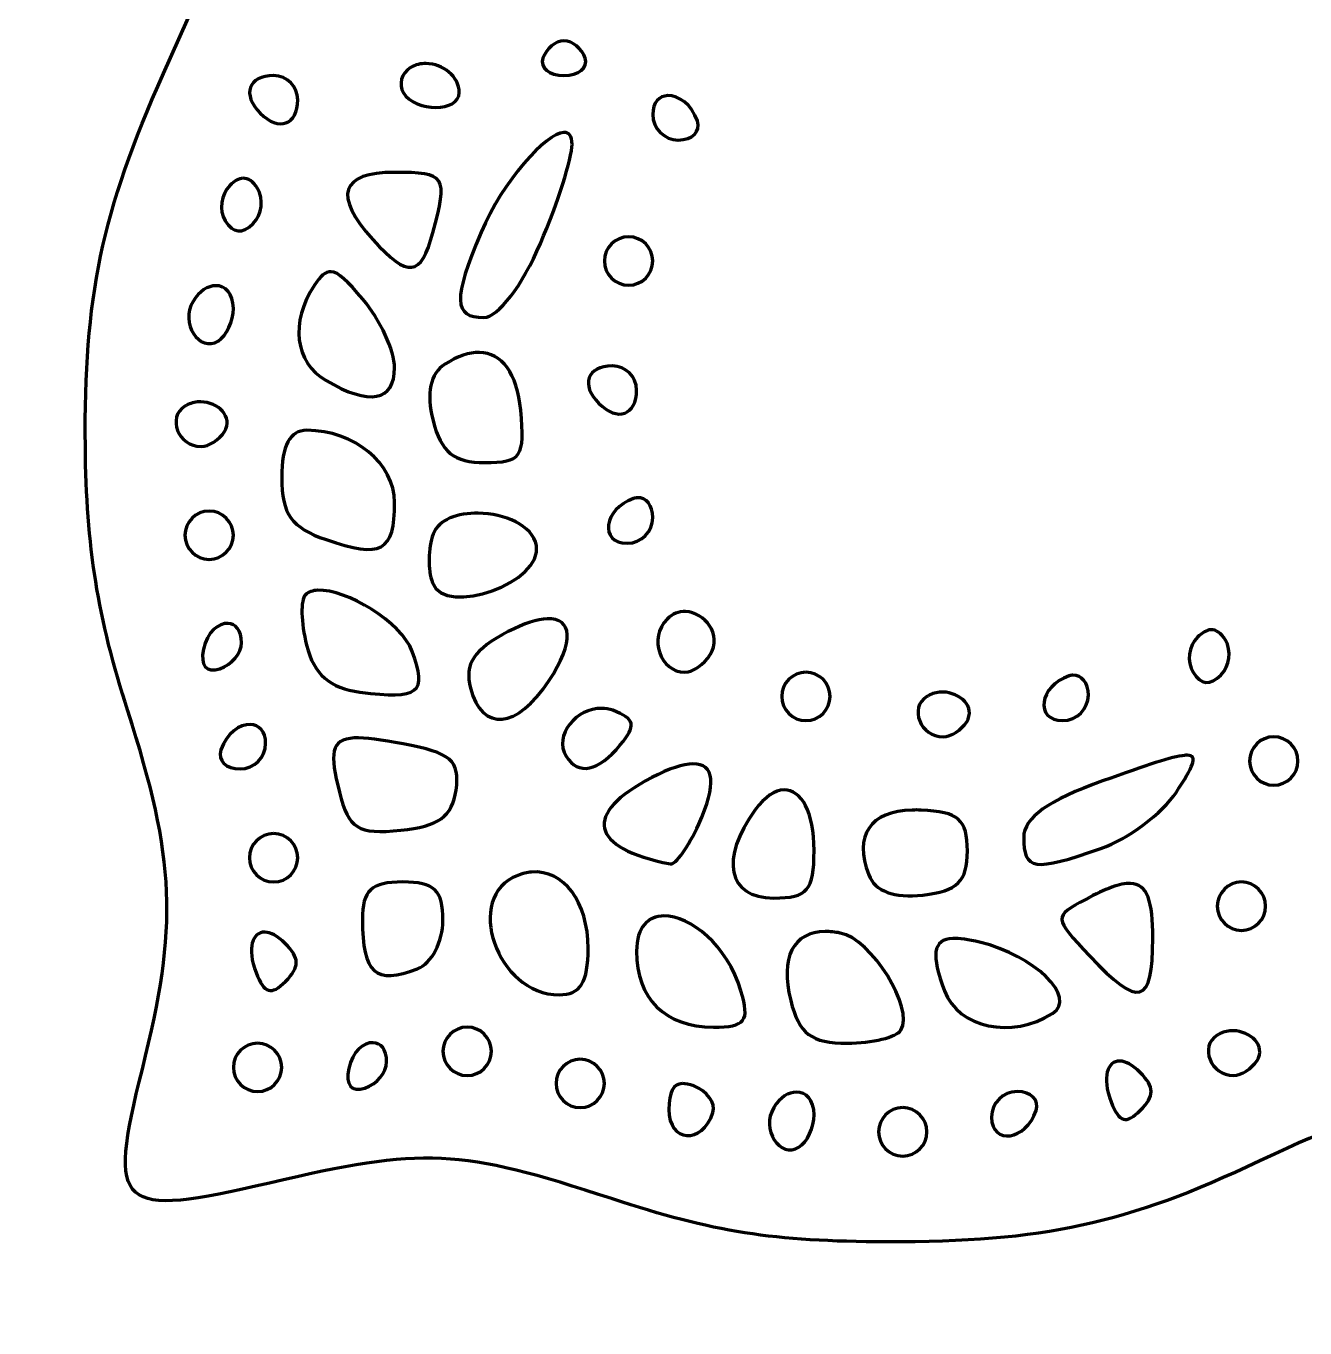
# Model space of a CAD drawing. Header units: centimetres. Extents: x -25.2 to 25.1, y -12.7 to 12.5.
# Drawn here: x 0.41 to 6.79, y -12.68 to -6.19 of the extents above; entities that cross this region are included whole.
import ezdxf

# ---------------------------------------------------------------- set-up
doc = ezdxf.new("R2010")
doc.units = ezdxf.units.CM
doc.header["$MEASUREMENT"] = 0
doc.layers.add('Layer 1', color=7, linetype='Continuous')

msp = doc.modelspace()

# ---------------------------------------------------------------- linework, layer by layer
at = {"layer": 'Layer 1', "color": 72, "lineweight": 90}
for points, knots in [([(15.97372, 12.15449), (15.01323, 12.15637), (13.79512, 11.83764), (13.165, 11.42027), (13.165, 11.42027), (13.165, 11.42027), (12.79541, 11.17553), (12.79541, 11.17553), (12.79541, 11.17553), (12.79541, 11.17553), (12.5548, 11.3781), (12.5548, 11.3781), (12.5548, 11.3781), (12.0029, 11.8425), (10.53138, 12.19604), (9.44182, 12.12637), (9.44182, 12.12637), (8.75205, 12.08227), (7.72787, 11.78745), (7.25901, 11.49798), (7.25901, 11.49798), (7.25901, 11.49798), (6.99525, 11.3351), (6.99525, 11.3351), (6.99525, 11.3351), (6.99525, 11.3351), (6.53471, 11.55256), (6.53471, 11.55256), (6.53471, 11.55256), (5.49151, 12.04654), (4.5113, 12.09186), (3.27785, 11.70221), (3.27785, 11.70221), (2.58334, 11.48282), (2.32917, 11.48005), (1.4299, 11.68237), (1.4299, 11.68237), (1.17685, 11.7393), (0.94386, 11.76022), (0.91231, 11.72867), (0.91231, 11.72867), (0.88077, 11.69713), (0.91677, 11.40903), (0.99169, 11.08871), (0.99169, 11.08871), (1.16692, 10.33949), (1.16186, 10.03309), (0.96606, 9.464), (0.96606, 9.464), (0.54953, 8.25332), (0.63291, 6.8823), (1.18021, 5.95579), (1.18021, 5.95579), (1.31665, 5.72481), (1.31479, 5.70869), (1.10414, 5.29268), (1.10414, 5.29268), (0.59396, 4.28511), (0.44234, 3.45432), (0.56009, 2.31942), (0.56009, 2.31942), (0.64808, 1.47137), (0.86025, 0.7816), (1.20501, 0.22425), (1.20501, 0.22425), (1.20501, 0.22425), (1.44231, -0.1594), (1.44231, -0.1594), (1.44231, -0.1594), (1.44231, -0.1594), (1.20584, -0.53147), (1.20584, -0.53147), (1.20584, -0.53147), (0.68324, -1.35552), (0.41308, -2.73081), (0.55844, -3.82305), (0.55844, -3.82305), (0.65767, -4.56877), (0.7609, -4.90956), (1.08265, -5.5445), (1.08265, -5.5445), (1.08265, -5.5445), (1.29928, -5.97114), (1.29928, -5.97114), (1.29928, -5.97114), (1.29928, -5.97114), (1.09836, -6.42424), (1.09836, -6.42424), (1.09836, -6.42424), (0.78966, -7.11935), (0.70163, -7.54019), (0.70893, -8.28542), (0.70893, -8.28542), (0.71381, -8.78426), (0.77115, -9.14122), (0.9206, -9.6042), (0.9206, -9.6042), (1.16006, -10.34605), (1.17318, -10.67596), (0.99336, -11.39179), (0.99336, -11.39179), (0.81706, -12.09368), (0.86728, -12.13846), (1.62753, -11.96064), (1.62753, -11.96064), (2.39756, -11.78054), (2.57565, -11.78852), (3.33823, -12.04002), (3.33823, -12.04002), (3.83925, -12.20525), (4.14299, -12.25307), (4.70662, -12.25417), (4.70662, -12.25417), (5.49235, -12.2557), (5.89935, -12.16717), (6.5678, -11.85068), (6.5678, -11.85068), (6.98206, -11.65453), (7.00885, -11.65172), (7.20776, -11.78205), (7.20776, -11.78205), (7.51543, -11.98364), (8.40173, -12.30212), (8.87712, -12.3815), (8.87712, -12.3815), (9.4754, -12.48139), (9.88142, -12.48129), (10.59608, -12.38233), (10.59608, -12.38233), (11.30936, -12.28356), (12.32215, -11.91974), (12.59368, -11.66465), (12.59368, -11.66465), (12.59368, -11.66465), (12.77558, -11.4935), (12.77558, -11.4935), (12.77558, -11.4935), (12.77558, -11.4935), (13.17824, -11.74155), (13.17824, -11.74155), (13.17824, -11.74155), (14.60991, -12.62246), (16.64542, -12.68387), (18.21111, -11.89369), (18.21111, -11.89369), (18.21111, -11.89369), (18.67909, -11.65805), (18.67909, -11.65805), (18.67909, -11.65805), (18.67909, -11.65805), (19.09829, -11.8631), (19.09829, -11.8631), (19.09829, -11.8631), (20.09898, -12.35269), (21.21311, -12.4052), (22.3692, -12.01689), (22.3692, -12.01689), (23.01494, -11.79999), (23.30757, -11.79522), (24.16589, -11.98712), (24.16589, -11.98712), (24.44205, -12.04887), (24.6622, -12.06214), (24.70498, -12.01937), (24.70498, -12.01937), (24.74777, -11.97659), (24.7123, -11.64672), (24.61816, -11.21239), (24.61816, -11.21239), (24.61816, -11.21239), (24.45941, -10.47817), (24.45941, -10.47817), (24.45941, -10.47817), (24.45941, -10.47817), (24.6686, -9.844), (24.6686, -9.844), (24.6686, -9.844), (25.07204, -8.6224), (25.02344, -7.43118), (24.52721, -6.37548), (24.52721, -6.37548), (24.52721, -6.37548), (24.36267, -6.02491), (24.36267, -6.02491), (24.36267, -6.02491), (24.36267, -6.02491), (24.61072, -5.48499), (24.61072, -5.48499), (24.61072, -5.48499), (25.02972, -4.57489), (25.13069, -4.0335), (25.08614, -2.93589), (25.08614, -2.93589), (25.0423, -1.85596), (24.86681, -1.19749), (24.44701, -0.53728), (24.44701, -0.53728), (24.44701, -0.53728), (24.2031, -0.15363), (24.2031, -0.15363), (24.2031, -0.15363), (24.2031, -0.15363), (24.40898, 0.15808), (24.40898, 0.15808), (24.40898, 0.15808), (24.87416, 0.86101), (25.10765, 1.78627), (25.10765, 2.92959), (25.10765, 2.92959), (25.10765, 3.7713), (24.971, 4.38807), (24.6099, 5.17359), (24.6099, 5.17359), (24.6099, 5.17359), (24.3602, 5.71599), (24.3602, 5.71599), (24.3602, 5.71599), (24.3602, 5.71599), (24.57021, 6.18397), (24.57021, 6.18397), (24.57021, 6.18397), (24.68578, 6.4415), (24.82239, 6.84785), (24.87365, 7.08686), (24.87365, 7.08686), (24.99887, 7.67074), (24.92401, 8.78798), (24.72234, 9.33913), (24.72234, 9.33913), (24.46235, 10.04965), (24.45378, 10.18103), (24.61981, 10.9258), (24.61981, 10.9258), (24.71278, 11.34282), (24.74753, 11.66285), (24.70497, 11.70549), (24.70497, 11.70549), (24.66232, 11.74823), (24.4419, 11.73545), (24.16588, 11.67407), (24.16588, 11.67407), (23.31295, 11.4844), (23.0717, 11.48732), (22.40309, 11.69805), (22.40309, 11.69805), (21.1744, 12.08529), (20.09649, 12.03725), (19.10407, 11.5517), (19.10407, 11.5517), (19.10407, 11.5517), (18.68984, 11.34916), (18.68984, 11.34916), (18.68984, 11.34916), (18.68984, 11.34916), (18.0937, 11.63276), (18.0937, 11.63276), (18.0937, 11.63276), (17.43541, 11.94538), (16.59145, 12.15327), (15.97373, 12.15449), (15.97373, 12.15449), (15.97373, 12.15449), (15.97372, 12.15449), (15.97372, 12.15449)], [0, 0, 0, 0, 0.0149254, 0.0149254, 0.0149254, 0.0149254, 0.0298507, 0.0298507, 0.0298507, 0.0298507, 0.0447761, 0.0447761, 0.0447761, 0.0447761, 0.0597015, 0.0597015, 0.0597015, 0.0597015, 0.0746269, 0.0746269, 0.0746269, 0.0746269, 0.0895522, 0.0895522, 0.0895522, 0.0895522, 0.1044776, 0.1044776, 0.1044776, 0.1044776, 0.119403, 0.119403, 0.119403, 0.119403, 0.1343284, 0.1343284, 0.1343284, 0.1343284, 0.1492537, 0.1492537, 0.1492537, 0.1492537, 0.1641791, 0.1641791, 0.1641791, 0.1641791, 0.1791045, 0.1791045, 0.1791045, 0.1791045, 0.1940299, 0.1940299, 0.1940299, 0.1940299, 0.2089552, 0.2089552, 0.2089552, 0.2089552, 0.2238806, 0.2238806, 0.2238806, 0.2238806, 0.238806, 0.238806, 0.238806, 0.238806, 0.2537313, 0.2537313, 0.2537313, 0.2537313, 0.2686567, 0.2686567, 0.2686567, 0.2686567, 0.2835821, 0.2835821, 0.2835821, 0.2835821, 0.2985075, 0.2985075, 0.2985075, 0.2985075, 0.3134328, 0.3134328, 0.3134328, 0.3134328, 0.3283582, 0.3283582, 0.3283582, 0.3283582, 0.3432836, 0.3432836, 0.3432836, 0.3432836, 0.358209, 0.358209, 0.358209, 0.358209, 0.3731343, 0.3731343, 0.3731343, 0.3731343, 0.3880597, 0.3880597, 0.3880597, 0.3880597, 0.4029851, 0.4029851, 0.4029851, 0.4029851, 0.4179104, 0.4179104, 0.4179104, 0.4179104, 0.4328358, 0.4328358, 0.4328358, 0.4328358, 0.4477612, 0.4477612, 0.4477612, 0.4477612, 0.4626866, 0.4626866, 0.4626866, 0.4626866, 0.4776119, 0.4776119, 0.4776119, 0.4776119, 0.4925373, 0.4925373, 0.4925373, 0.4925373, 0.5074627, 0.5074627, 0.5074627, 0.5074627, 0.5223881, 0.5223881, 0.5223881, 0.5223881, 0.5373134, 0.5373134, 0.5373134, 0.5373134, 0.5522388, 0.5522388, 0.5522388, 0.5522388, 0.5671642, 0.5671642, 0.5671642, 0.5671642, 0.5820896, 0.5820896, 0.5820896, 0.5820896, 0.5970149, 0.5970149, 0.5970149, 0.5970149, 0.6119403, 0.6119403, 0.6119403, 0.6119403, 0.6268657, 0.6268657, 0.6268657, 0.6268657, 0.641791, 0.641791, 0.641791, 0.641791, 0.6567164, 0.6567164, 0.6567164, 0.6567164, 0.6716418, 0.6716418, 0.6716418, 0.6716418, 0.6865672, 0.6865672, 0.6865672, 0.6865672, 0.7014925, 0.7014925, 0.7014925, 0.7014925, 0.7164179, 0.7164179, 0.7164179, 0.7164179, 0.7313433, 0.7313433, 0.7313433, 0.7313433, 0.7462687, 0.7462687, 0.7462687, 0.7462687, 0.761194, 0.761194, 0.761194, 0.761194, 0.7761194, 0.7761194, 0.7761194, 0.7761194, 0.7910448, 0.7910448, 0.7910448, 0.7910448, 0.8059701, 0.8059701, 0.8059701, 0.8059701, 0.8208955, 0.8208955, 0.8208955, 0.8208955, 0.8358209, 0.8358209, 0.8358209, 0.8358209, 0.8507463, 0.8507463, 0.8507463, 0.8507463, 0.8656716, 0.8656716, 0.8656716, 0.8656716, 0.880597, 0.880597, 0.880597, 0.880597, 0.8955224, 0.8955224, 0.8955224, 0.8955224, 0.9104478, 0.9104478, 0.9104478, 0.9104478, 0.9253731, 0.9253731, 0.9253731, 0.9253731, 0.9402985, 0.9402985, 0.9402985, 0.9402985, 0.9552239, 0.9552239, 0.9552239, 0.9552239, 0.9701493, 0.9701493, 0.9701493, 0.9701493, 1, 1, 1, 1]), ([(3.09678, -6.26134), (3.13884, -6.26134), (3.18675, -6.29975), (3.20261, -6.34733), (3.20261, -6.34733), (3.21847, -6.39491), (3.17055, -6.43415), (3.09678, -6.43415), (3.09678, -6.43415), (3.02301, -6.43415), (2.97591, -6.39492), (2.99177, -6.34733), (2.99177, -6.34733), (3.00763, -6.29975), (3.05473, -6.26134), (3.09678, -6.26134)], [0, 0, 0, 0, 0.2, 0.2, 0.2, 0.2, 0.4, 0.4, 0.4, 0.4, 0.6, 0.6, 0.6, 0.6, 1, 1, 1, 1]), ([(2.40969, -6.37379), (2.49147, -6.37503), (2.57423, -6.43781), (2.57423, -6.51931), (2.57423, -6.51931), (2.57423, -6.6172), (2.35601, -6.61789), (2.29559, -6.52014), (2.29559, -6.52014), (2.27013, -6.47894), (2.28616, -6.42227), (2.33114, -6.39446), (2.33114, -6.39446), (2.35515, -6.37962), (2.38243, -6.37338), (2.40969, -6.37379)], [0, 0, 0, 0, 0.2, 0.2, 0.2, 0.2, 0.4, 0.4, 0.4, 0.4, 0.6, 0.6, 0.6, 0.6, 1, 1, 1, 1]), ([(1.64819, -6.43415), (1.71459, -6.43415), (1.76891, -6.48847), (1.76891, -6.55487), (1.76891, -6.55487), (1.76891, -6.68054), (1.67382, -6.71444), (1.58122, -6.62184), (1.58122, -6.62184), (1.48862, -6.52924), (1.52253, -6.43415), (1.64819, -6.43415)], [0, 0, 0, 0, 0.25, 0.25, 0.25, 0.25, 0.5, 0.5, 0.5, 0.5, 1, 1, 1, 1]), ([(3.61438, -6.53419), (3.6677, -6.53181), (3.7344, -6.57676), (3.76238, -6.66069), (3.76238, -6.66069), (3.7799, -6.71325), (3.73738, -6.75577), (3.6673, -6.75577), (3.6673, -6.75577), (3.59722, -6.75577), (3.53997, -6.69852), (3.53997, -6.62844), (3.53997, -6.62844), (3.53997, -6.56626), (3.57291, -6.53603), (3.61438, -6.53418), (3.61438, -6.53418), (3.61438, -6.53418), (3.61438, -6.53419), (3.61438, -6.53419)], [0, 0, 0, 0, 0.1666667, 0.1666667, 0.1666667, 0.1666667, 0.3333333, 0.3333333, 0.3333333, 0.3333333, 0.5, 0.5, 0.5, 0.5, 0.6666667, 0.6666667, 0.6666667, 0.6666667, 1, 1, 1, 1]), ([(3.09678, -6.71775), (3.12186, -6.7171), (3.13729, -6.7353), (3.13729, -6.77728), (3.13729, -6.77728), (3.13729, -6.84686), (3.06631, -7.0697), (2.97937, -7.27255), (2.97937, -7.27255), (2.88963, -7.48189), (2.76757, -7.64131), (2.69742, -7.64131), (2.69742, -7.64131), (2.54524, -7.64131), (2.54215, -7.54997), (2.68336, -7.21632), (2.68336, -7.21632), (2.79084, -6.96238), (3.00721, -6.72008), (3.09677, -6.71775), (3.09677, -6.71775), (3.09677, -6.71775), (3.09678, -6.71775), (3.09678, -6.71775)], [0, 0, 0, 0, 0.1428571, 0.1428571, 0.1428571, 0.1428571, 0.2857143, 0.2857143, 0.2857143, 0.2857143, 0.4285714, 0.4285714, 0.4285714, 0.4285714, 0.5714286, 0.5714286, 0.5714286, 0.5714286, 0.7142857, 0.7142857, 0.7142857, 0.7142857, 1, 1, 1, 1]), ([(1.49523, -6.94678), (1.52179, -6.94531), (1.54609, -6.96178), (1.56799, -6.99722), (1.56799, -6.99722), (1.60011, -7.04919), (1.58993, -7.12824), (1.54567, -7.17251), (1.54567, -7.17251), (1.49202, -7.22616), (1.4457, -7.22146), (1.40676, -7.15845), (1.40676, -7.15845), (1.37464, -7.10648), (1.38483, -7.02743), (1.42908, -6.98316), (1.42908, -6.98316), (1.45255, -6.95969), (1.47457, -6.94792), (1.49523, -6.94678)], [0, 0, 0, 0, 0.1666667, 0.1666667, 0.1666667, 0.1666667, 0.3333333, 0.3333333, 0.3333333, 0.3333333, 0.5, 0.5, 0.5, 0.5, 0.6666667, 0.6666667, 0.6666667, 0.6666667, 1, 1, 1, 1]), ([(2.25177, -6.91701), (2.5078, -6.91701), (2.51901, -6.93429), (2.44277, -7.2188), (2.44277, -7.2188), (2.38393, -7.43835), (2.31818, -7.44577), (2.14346, -7.2527), (2.14346, -7.2527), (1.9444, -7.03274), (1.98178, -6.91701), (2.25177, -6.91701)], [0, 0, 0, 0, 0.25, 0.25, 0.25, 0.25, 0.5, 0.5, 0.5, 0.5, 1, 1, 1, 1]), ([(3.41925, -7.23865), (3.48564, -7.23865), (3.53997, -7.29297), (3.53997, -7.35937), (3.53997, -7.35937), (3.53997, -7.42576), (3.48564, -7.48009), (3.41925, -7.48009), (3.41925, -7.48009), (3.35286, -7.48009), (3.29853, -7.42577), (3.29853, -7.35937), (3.29853, -7.35937), (3.29853, -7.29298), (3.35285, -7.23865), (3.41925, -7.23865)], [0, 0, 0, 0, 0.2, 0.2, 0.2, 0.2, 0.4, 0.4, 0.4, 0.4, 0.6, 0.6, 0.6, 0.6, 1, 1, 1, 1]), ([(1.9351, -7.4131), (1.97177, -7.41503), (2.01654, -7.45832), (2.09302, -7.54953), (2.09302, -7.54953), (2.18064, -7.65402), (2.25177, -7.80821), (2.25177, -7.89183), (2.25177, -7.89183), (2.25177, -8.05921), (2.12687, -8.08247), (1.91029, -7.95632), (1.91029, -7.95632), (1.7538, -7.86517), (1.72912, -7.66409), (1.85241, -7.48007), (1.85241, -7.48007), (1.88261, -7.435), (1.90657, -7.41159), (1.93509, -7.4131), (1.93509, -7.4131), (1.93509, -7.4131), (1.9351, -7.4131), (1.9351, -7.4131)], [0, 0, 0, 0, 0.1428571, 0.1428571, 0.1428571, 0.1428571, 0.2857143, 0.2857143, 0.2857143, 0.2857143, 0.4285714, 0.4285714, 0.4285714, 0.4285714, 0.5714286, 0.5714286, 0.5714286, 0.5714286, 0.7142857, 0.7142857, 0.7142857, 0.7142857, 1, 1, 1, 1]), ([(1.3588, -7.48256), (1.40718, -7.48176), (1.44727, -7.52114), (1.44727, -7.59583), (1.44727, -7.59583), (1.44727, -7.65961), (1.41323, -7.73325), (1.37203, -7.75871), (1.37203, -7.75871), (1.27635, -7.81784), (1.18072, -7.66729), (1.24635, -7.5611), (1.24635, -7.5611), (1.27873, -7.50871), (1.32117, -7.48318), (1.3588, -7.48255), (1.3588, -7.48255), (1.3588, -7.48255), (1.3588, -7.48256), (1.3588, -7.48256)], [0, 0, 0, 0, 0.1666667, 0.1666667, 0.1666667, 0.1666667, 0.3333333, 0.3333333, 0.3333333, 0.3333333, 0.5, 0.5, 0.5, 0.5, 0.6666667, 0.6666667, 0.6666667, 0.6666667, 1, 1, 1, 1]), ([(2.67511, -7.81577), (2.78685, -7.81838), (2.86305, -7.91873), (2.88099, -8.10433), (2.88099, -8.10433), (2.90346, -8.33678), (2.884, -8.36561), (2.70157, -8.36561), (2.70157, -8.36561), (2.54803, -8.36561), (2.48309, -8.31294), (2.4436, -8.1556), (2.4436, -8.1556), (2.40878, -8.01686), (2.42941, -7.92191), (2.50313, -7.87448), (2.50313, -7.87448), (2.56649, -7.83371), (2.62432, -7.81459), (2.67511, -7.81578), (2.67511, -7.81578), (2.67511, -7.81578), (2.67511, -7.81577), (2.67511, -7.81577)], [0, 0, 0, 0, 0.1428571, 0.1428571, 0.1428571, 0.1428571, 0.2857143, 0.2857143, 0.2857143, 0.2857143, 0.4285714, 0.4285714, 0.4285714, 0.4285714, 0.5714286, 0.5714286, 0.5714286, 0.5714286, 0.7142857, 0.7142857, 0.7142857, 0.7142857, 1, 1, 1, 1]), ([(3.33822, -7.88274), (3.40462, -7.88274), (3.45894, -7.93706), (3.45894, -8.00346), (3.45894, -8.00346), (3.45894, -8.12913), (3.36385, -8.16303), (3.27125, -8.07043), (3.27125, -8.07043), (3.17865, -7.97783), (3.21256, -7.88274), (3.33822, -7.88274)], [0, 0, 0, 0, 0.25, 0.25, 0.25, 0.25, 0.5, 0.5, 0.5, 0.5, 1, 1, 1, 1]), ([(1.28522, -8.06216), (1.37186, -8.06348), (1.44879, -8.13681), (1.40346, -8.21016), (1.40346, -8.21016), (1.378, -8.25136), (1.3251, -8.2854), (1.28605, -8.2854), (1.28605, -8.2854), (1.17335, -8.2854), (1.11501, -8.14011), (1.20502, -8.08448), (1.20502, -8.08448), (1.22512, -8.07206), (1.24633, -8.0651), (1.26786, -8.06298), (1.26786, -8.06298), (1.27369, -8.06241), (1.27945, -8.06206), (1.28522, -8.06215), (1.28522, -8.06215), (1.28522, -8.06215), (1.28522, -8.06216), (1.28522, -8.06216)], [0, 0, 0, 0, 0.1428571, 0.1428571, 0.1428571, 0.1428571, 0.2857143, 0.2857143, 0.2857143, 0.2857143, 0.4285714, 0.4285714, 0.4285714, 0.4285714, 0.5714286, 0.5714286, 0.5714286, 0.5714286, 0.7142857, 0.7142857, 0.7142857, 0.7142857, 1, 1, 1, 1]), ([(1.81438, -8.20437), (2.05119, -8.20437), (2.25177, -8.36981), (2.25177, -8.56486), (2.25177, -8.56486), (2.25177, -8.80988), (2.18642, -8.8453), (1.91029, -8.75007), (1.91029, -8.75007), (1.73689, -8.69027), (1.6887, -8.62309), (1.6887, -8.43918), (1.6887, -8.43918), (1.6887, -8.27981), (1.72882, -8.20436), (1.81438, -8.20436), (1.81438, -8.20436), (1.81438, -8.20436), (1.81438, -8.20437), (1.81438, -8.20437)], [0, 0, 0, 0, 0.1666667, 0.1666667, 0.1666667, 0.1666667, 0.3333333, 0.3333333, 0.3333333, 0.3333333, 0.5, 0.5, 0.5, 0.5, 0.6666667, 0.6666667, 0.6666667, 0.6666667, 1, 1, 1, 1]), ([(3.46307, -8.54089), (3.50651, -8.53834), (3.53996, -8.57879), (3.53996, -8.64011), (3.53996, -8.64011), (3.53996, -8.71019), (3.48271, -8.76827), (3.41263, -8.76827), (3.41263, -8.76827), (3.27051, -8.76827), (3.29483, -8.59477), (3.44405, -8.54503), (3.44405, -8.54503), (3.45062, -8.54284), (3.45686, -8.54126), (3.46307, -8.5409), (3.46307, -8.5409), (3.46307, -8.5409), (3.46307, -8.54089), (3.46307, -8.54089)], [0, 0, 0, 0, 0.1666667, 0.1666667, 0.1666667, 0.1666667, 0.3333333, 0.3333333, 0.3333333, 0.3333333, 0.5, 0.5, 0.5, 0.5, 0.6666667, 0.6666667, 0.6666667, 0.6666667, 1, 1, 1, 1]), ([(1.32656, -8.60703), (1.39295, -8.60703), (1.44728, -8.66135), (1.44728, -8.72775), (1.44728, -8.72775), (1.44728, -8.79414), (1.39296, -8.84847), (1.32656, -8.84847), (1.32656, -8.84847), (1.26017, -8.84847), (1.20584, -8.79415), (1.20584, -8.72775), (1.20584, -8.72775), (1.20584, -8.66135), (1.26016, -8.60703), (1.32656, -8.60703)], [0, 0, 0, 0, 0.2, 0.2, 0.2, 0.2, 0.4, 0.4, 0.4, 0.4, 0.6, 0.6, 0.6, 0.6, 1, 1, 1, 1]), ([(2.66932, -8.61778), (2.79996, -8.61981), (2.94053, -8.67871), (2.95953, -8.77901), (2.95953, -8.77901), (2.99422, -8.96211), (2.50704, -9.13768), (2.44111, -8.96587), (2.44111, -8.96587), (2.41624, -8.90108), (2.41781, -8.79132), (2.44442, -8.72196), (2.44442, -8.72196), (2.47255, -8.64865), (2.56771, -8.6162), (2.66932, -8.61778)], [0, 0, 0, 0, 0.2, 0.2, 0.2, 0.2, 0.4, 0.4, 0.4, 0.4, 0.6, 0.6, 0.6, 0.6, 1, 1, 1, 1]), ([(1.86895, -9.00226), (2.00923, -8.99564), (2.28628, -9.16141), (2.34024, -9.30818), (2.34024, -9.30818), (2.41619, -9.51478), (2.37334, -9.54877), (2.07896, -9.51075), (2.07896, -9.51075), (1.92828, -9.49129), (1.84919, -9.42204), (1.81272, -9.27676), (1.81272, -9.27676), (1.78428, -9.16342), (1.78179, -9.05056), (1.80693, -9.02541), (1.80693, -9.02541), (1.82121, -9.01113), (1.84296, -9.00348), (1.86894, -9.00226), (1.86894, -9.00226), (1.86894, -9.00226), (1.86895, -9.00226), (1.86895, -9.00226)], [0, 0, 0, 0, 0.1428571, 0.1428571, 0.1428571, 0.1428571, 0.2857143, 0.2857143, 0.2857143, 0.2857143, 0.4285714, 0.4285714, 0.4285714, 0.4285714, 0.5714286, 0.5714286, 0.5714286, 0.5714286, 0.7142857, 0.7142857, 0.7142857, 0.7142857, 1, 1, 1, 1]), ([(3.01328, -9.14447), (3.13796, -9.13947), (3.15169, -9.25674), (3.02155, -9.45536), (3.02155, -9.45536), (2.86444, -9.69514), (2.68812, -9.71142), (2.63046, -9.49091), (2.63046, -9.49091), (2.59899, -9.37055), (2.64805, -9.29693), (2.81815, -9.20896), (2.81815, -9.20896), (2.89884, -9.16723), (2.96449, -9.14642), (3.01328, -9.14447)], [0, 0, 0, 0, 0.2, 0.2, 0.2, 0.2, 0.4, 0.4, 0.4, 0.4, 0.6, 0.6, 0.6, 0.6, 1, 1, 1, 1]), ([(3.70285, -9.10892), (3.79826, -9.11165), (3.88825, -9.22325), (3.82605, -9.32389), (3.82605, -9.32389), (3.79631, -9.37201), (3.73942, -9.41153), (3.70037, -9.41153), (3.70037, -9.41153), (3.57607, -9.41153), (3.51821, -9.23981), (3.61107, -9.14695), (3.61107, -9.14695), (3.63882, -9.1192), (3.67104, -9.10801), (3.70285, -9.10892)], [0, 0, 0, 0, 0.2, 0.2, 0.2, 0.2, 0.4, 0.4, 0.4, 0.4, 0.6, 0.6, 0.6, 0.6, 1, 1, 1, 1]), ([(1.42081, -9.16762), (1.45735, -9.16942), (1.48778, -9.20068), (1.48778, -9.26436), (1.48778, -9.26436), (1.48778, -9.316), (1.43902, -9.37432), (1.37947, -9.39417), (1.37947, -9.39417), (1.31178, -9.41674), (1.28106, -9.37969), (1.29844, -9.29578), (1.29844, -9.29578), (1.31601, -9.21094), (1.37384, -9.16531), (1.42081, -9.16762)], [0, 0, 0, 0, 0.2, 0.2, 0.2, 0.2, 0.4, 0.4, 0.4, 0.4, 0.6, 0.6, 0.6, 0.6, 1, 1, 1, 1]), ([(6.32387, -9.19987), (6.35043, -9.1984), (6.37473, -9.21569), (6.39663, -9.25113), (6.39663, -9.25113), (6.42875, -9.3031), (6.41857, -9.38133), (6.37431, -9.42559), (6.37431, -9.42559), (6.32066, -9.47924), (6.27434, -9.47454), (6.2354, -9.41153), (6.2354, -9.41153), (6.20328, -9.35956), (6.21347, -9.28133), (6.25772, -9.23707), (6.25772, -9.23707), (6.28119, -9.2136), (6.30321, -9.20101), (6.32387, -9.19986), (6.32387, -9.19986), (6.32387, -9.19986), (6.32387, -9.19987), (6.32387, -9.19987)], [0, 0, 0, 0, 0.1428571, 0.1428571, 0.1428571, 0.1428571, 0.2857143, 0.2857143, 0.2857143, 0.2857143, 0.4285714, 0.4285714, 0.4285714, 0.4285714, 0.5714286, 0.5714286, 0.5714286, 0.5714286, 0.7142857, 0.7142857, 0.7142857, 0.7142857, 1, 1, 1, 1]), ([(4.30395, -9.41154), (4.37035, -9.41154), (4.42467, -9.46586), (4.42467, -9.53226), (4.42467, -9.53226), (4.42467, -9.59865), (4.37035, -9.65298), (4.30395, -9.65298), (4.30395, -9.65298), (4.23756, -9.65298), (4.18323, -9.59866), (4.18323, -9.53226), (4.18323, -9.53226), (4.18323, -9.46586), (4.23755, -9.41154), (4.30395, -9.41154)], [0, 0, 0, 0, 0.2, 0.2, 0.2, 0.2, 0.4, 0.4, 0.4, 0.4, 0.6, 0.6, 0.6, 0.6, 1, 1, 1, 1]), ([(5.63596, -9.42642), (5.6794, -9.42387), (5.71285, -9.46432), (5.71285, -9.52564), (5.71285, -9.52564), (5.71285, -9.59572), (5.6556, -9.65297), (5.58552, -9.65297), (5.58552, -9.65297), (5.4434, -9.65297), (5.46772, -9.47947), (5.61694, -9.42973), (5.61694, -9.42973), (5.62351, -9.42754), (5.62975, -9.42679), (5.63596, -9.42642)], [0, 0, 0, 0, 0.2, 0.2, 0.2, 0.2, 0.4, 0.4, 0.4, 0.4, 0.6, 0.6, 0.6, 0.6, 1, 1, 1, 1]), ([(4.9869, -9.51075), (5.07363, -9.51207), (5.15129, -9.5854), (5.10596, -9.65875), (5.10596, -9.65875), (5.08049, -9.69996), (5.02759, -9.73399), (4.98855, -9.73399), (4.98855, -9.73399), (4.87584, -9.73399), (4.81669, -9.5887), (4.90669, -9.53307), (4.90669, -9.53307), (4.92679, -9.52065), (4.948, -9.51369), (4.96953, -9.51157), (4.96953, -9.51157), (4.97536, -9.511), (4.98111, -9.51065), (4.98689, -9.51074), (4.98689, -9.51074), (4.98689, -9.51074), (4.9869, -9.51075), (4.9869, -9.51075)], [0, 0, 0, 0, 0.1428571, 0.1428571, 0.1428571, 0.1428571, 0.2857143, 0.2857143, 0.2857143, 0.2857143, 0.4285714, 0.4285714, 0.4285714, 0.4285714, 0.5714286, 0.5714286, 0.5714286, 0.5714286, 0.7142857, 0.7142857, 0.7142857, 0.7142857, 1, 1, 1, 1]), ([(3.28613, -9.59178), (3.30398, -9.59227), (3.32228, -9.59495), (3.33987, -9.6017), (3.33987, -9.6017), (3.45199, -9.64472), (3.45871, -9.67714), (3.3779, -9.77451), (3.3779, -9.77451), (3.26776, -9.90721), (3.16792, -9.92845), (3.10753, -9.83073), (3.10753, -9.83073), (3.04282, -9.72604), (3.16116, -9.58836), (3.28612, -9.59178), (3.28612, -9.59178), (3.28612, -9.59178), (3.28613, -9.59178), (3.28613, -9.59178)], [0, 0, 0, 0, 0.1666667, 0.1666667, 0.1666667, 0.1666667, 0.3333333, 0.3333333, 0.3333333, 0.3333333, 0.5, 0.5, 0.5, 0.5, 0.6666667, 0.6666667, 0.6666667, 0.6666667, 1, 1, 1, 1]), ([(1.53326, -9.67281), (1.57473, -9.67466), (1.6085, -9.70489), (1.6085, -9.76707), (1.6085, -9.76707), (1.6085, -9.83715), (1.55125, -9.8944), (1.48117, -9.8944), (1.48117, -9.8944), (1.41109, -9.8944), (1.36774, -9.85188), (1.38526, -9.79932), (1.38526, -9.79932), (1.41324, -9.71538), (1.47994, -9.67044), (1.53326, -9.67282), (1.53326, -9.67282), (1.53326, -9.67282), (1.53326, -9.67281), (1.53326, -9.67281)], [0, 0, 0, 0, 0.1666667, 0.1666667, 0.1666667, 0.1666667, 0.3333333, 0.3333333, 0.3333333, 0.3333333, 0.5, 0.5, 0.5, 0.5, 0.6666667, 0.6666667, 0.6666667, 0.6666667, 1, 1, 1, 1]), ([(2.05085, -9.73978), (2.1054, -9.73715), (2.18463, -9.74821), (2.29394, -9.76872), (2.29394, -9.76872), (2.53422, -9.8138), (2.5793, -9.85338), (2.55852, -9.9994), (2.55852, -9.9994), (2.53973, -10.13145), (2.47071, -10.182), (2.28236, -10.20032), (2.28236, -10.20032), (2.06758, -10.22121), (2.02249, -10.19364), (1.97644, -10.01015), (1.97644, -10.01015), (1.92838, -9.81865), (1.93084, -9.74556), (2.05085, -9.73978)], [0, 0, 0, 0, 0.1666667, 0.1666667, 0.1666667, 0.1666667, 0.3333333, 0.3333333, 0.3333333, 0.3333333, 0.5, 0.5, 0.5, 0.5, 0.6666667, 0.6666667, 0.6666667, 0.6666667, 1, 1, 1, 1]), ([(6.63807, -9.734), (6.70446, -9.734), (6.75879, -9.78832), (6.75879, -9.85472), (6.75879, -9.85472), (6.75879, -9.92111), (6.70447, -9.97544), (6.63807, -9.97544), (6.63807, -9.97544), (6.57168, -9.97544), (6.51735, -9.92112), (6.51735, -9.85472), (6.51735, -9.85472), (6.51735, -9.78833), (6.57167, -9.734), (6.63807, -9.734)], [0, 0, 0, 0, 0.2, 0.2, 0.2, 0.2, 0.4, 0.4, 0.4, 0.4, 0.6, 0.6, 0.6, 0.6, 1, 1, 1, 1]), ([(3.74005, -9.86877), (3.84771, -9.86695), (3.86009, -9.97061), (3.76899, -10.17056), (3.76899, -10.17056), (3.71706, -10.28453), (3.6537, -10.3733), (3.6276, -10.36817), (3.6276, -10.36817), (3.22374, -10.2887), (3.18671, -10.1175), (3.535, -9.9374), (3.535, -9.9374), (3.62234, -9.89223), (3.69112, -9.8696), (3.74005, -9.86877)], [0, 0, 0, 0, 0.2, 0.2, 0.2, 0.2, 0.4, 0.4, 0.4, 0.4, 0.6, 0.6, 0.6, 0.6, 1, 1, 1, 1]), ([(6.20564, -9.82577), (6.2658, -9.82748), (6.23231, -9.88661), (6.1519, -10.00932), (6.1519, -10.00932), (6.08157, -10.11666), (5.91217, -10.24369), (5.7757, -10.29127), (5.7757, -10.29127), (5.4399, -10.40833), (5.3904, -10.40057), (5.3904, -10.23505), (5.3904, -10.23505), (5.3904, -10.13773), (5.5147, -10.04957), (5.78397, -9.95393), (5.78397, -9.95393), (6.00502, -9.87542), (6.13197, -9.83146), (6.19242, -9.8266), (6.19242, -9.8266), (6.19728, -9.82621), (6.20164, -9.82566), (6.20565, -9.82577), (6.20565, -9.82577), (6.20565, -9.82577), (6.20564, -9.82577), (6.20564, -9.82577)], [0, 0, 0, 0, 0.125, 0.125, 0.125, 0.125, 0.25, 0.25, 0.25, 0.25, 0.375, 0.375, 0.375, 0.375, 0.5, 0.5, 0.5, 0.5, 0.625, 0.625, 0.625, 0.625, 0.75, 0.75, 0.75, 0.75, 1, 1, 1, 1]), ([(4.19481, -9.99858), (4.27989, -9.99674), (4.34446, -10.10819), (4.34446, -10.30202), (4.34446, -10.30202), (4.34446, -10.50083), (4.31254, -10.53849), (4.14354, -10.53849), (4.14354, -10.53849), (3.91428, -10.53849), (3.873, -10.34197), (4.05094, -10.09862), (4.05094, -10.09862), (4.10028, -10.03115), (4.15024, -9.99954), (4.19481, -9.99857), (4.19481, -9.99857), (4.19481, -9.99857), (4.19481, -9.99858), (4.19481, -9.99858)], [0, 0, 0, 0, 0.1666667, 0.1666667, 0.1666667, 0.1666667, 0.3333333, 0.3333333, 0.3333333, 0.3333333, 0.5, 0.5, 0.5, 0.5, 0.6666667, 0.6666667, 0.6666667, 0.6666667, 1, 1, 1, 1]), ([(4.83477, -10.09945), (4.84881, -10.09908), (4.86342, -10.09879), (4.87859, -10.09945), (4.87859, -10.09945), (5.06568, -10.10764), (5.10927, -10.14601), (5.10927, -10.30368), (5.10927, -10.30368), (5.10927, -10.45577), (5.06139, -10.50363), (4.88768, -10.52361), (4.88768, -10.52361), (4.74306, -10.54024), (4.64887, -10.50497), (4.61731, -10.42274), (4.61731, -10.42274), (4.54152, -10.22523), (4.62415, -10.10501), (4.83476, -10.09945), (4.83476, -10.09945), (4.83476, -10.09945), (4.83477, -10.09945), (4.83477, -10.09945)], [0, 0, 0, 0, 0.1428571, 0.1428571, 0.1428571, 0.1428571, 0.2857143, 0.2857143, 0.2857143, 0.2857143, 0.4285714, 0.4285714, 0.4285714, 0.4285714, 0.5714286, 0.5714286, 0.5714286, 0.5714286, 0.7142857, 0.7142857, 0.7142857, 0.7142857, 1, 1, 1, 1]), ([(1.64819, -10.21686), (1.71459, -10.21686), (1.76891, -10.27118), (1.76891, -10.33758), (1.76891, -10.33758), (1.76891, -10.40397), (1.71459, -10.4583), (1.64819, -10.4583), (1.64819, -10.4583), (1.5818, -10.4583), (1.52747, -10.40398), (1.52747, -10.33758), (1.52747, -10.33758), (1.52747, -10.27119), (1.58179, -10.21686), (1.64819, -10.21686)], [0, 0, 0, 0, 0.2, 0.2, 0.2, 0.2, 0.4, 0.4, 0.4, 0.4, 0.6, 0.6, 0.6, 0.6, 1, 1, 1, 1]), ([(2.29229, -10.45829), (2.45084, -10.45829), (2.49321, -10.49834), (2.49321, -10.65011), (2.49321, -10.65011), (2.49321, -10.75603), (2.4359, -10.86468), (2.36588, -10.89154), (2.36588, -10.89154), (2.15622, -10.972), (2.09137, -10.9141), (2.09137, -10.64597), (2.09137, -10.64597), (2.09137, -10.49932), (2.13517, -10.45828), (2.29229, -10.45828), (2.29229, -10.45828), (2.29229, -10.45828), (2.29229, -10.45829), (2.29229, -10.45829)], [0, 0, 0, 0, 0.1666667, 0.1666667, 0.1666667, 0.1666667, 0.3333333, 0.3333333, 0.3333333, 0.3333333, 0.5, 0.5, 0.5, 0.5, 0.6666667, 0.6666667, 0.6666667, 0.6666667, 1, 1, 1, 1]), ([(2.93555, -10.40868), (3.09323, -10.3962), (3.2175, -10.55529), (3.2175, -10.78985), (3.2175, -10.78985), (3.2175, -10.9592), (3.17874, -11.02136), (3.07281, -11.02136), (3.07281, -11.02136), (2.76226, -11.02136), (2.59207, -10.53038), (2.8661, -10.42522), (2.8661, -10.42522), (2.88969, -10.41617), (2.91303, -10.41047), (2.93555, -10.40868)], [0, 0, 0, 0, 0.2, 0.2, 0.2, 0.2, 0.4, 0.4, 0.4, 0.4, 0.6, 0.6, 0.6, 0.6, 1, 1, 1, 1]), ([(6.47684, -10.45829), (6.54324, -10.45829), (6.59756, -10.51261), (6.59756, -10.57901), (6.59756, -10.57901), (6.59756, -10.6454), (6.54324, -10.69973), (6.47684, -10.69973), (6.47684, -10.69973), (6.41045, -10.69973), (6.35612, -10.64541), (6.35612, -10.57901), (6.35612, -10.57901), (6.35612, -10.51262), (6.41044, -10.45829), (6.47684, -10.45829)], [0, 0, 0, 0, 0.2, 0.2, 0.2, 0.2, 0.4, 0.4, 0.4, 0.4, 0.6, 0.6, 0.6, 0.6, 1, 1, 1, 1]), ([(5.92287, -10.46574), (6.00794, -10.46868), (6.03449, -10.55365), (6.03449, -10.73942), (6.03449, -10.73942), (6.03449, -11.07155), (5.96707, -11.09062), (5.71947, -10.82706), (5.71947, -10.82706), (5.53793, -10.63381), (5.53729, -10.63199), (5.69963, -10.54511), (5.69963, -10.54511), (5.79954, -10.49164), (5.87183, -10.46397), (5.92287, -10.46573), (5.92287, -10.46573), (5.92287, -10.46573), (5.92287, -10.46574), (5.92287, -10.46574)], [0, 0, 0, 0, 0.1666667, 0.1666667, 0.1666667, 0.1666667, 0.3333333, 0.3333333, 0.3333333, 0.3333333, 0.5, 0.5, 0.5, 0.5, 0.6666667, 0.6666667, 0.6666667, 0.6666667, 1, 1, 1, 1]), ([(3.59536, -10.62779), (3.72558, -10.62651), (3.91206, -10.77336), (3.97983, -11.00151), (3.97983, -11.00151), (4.02496, -11.15344), (4.00244, -11.18258), (3.84258, -11.18258), (3.84258, -11.18258), (3.60165, -11.18258), (3.45893, -11.04142), (3.45893, -10.8039), (3.45893, -10.8039), (3.45893, -10.68242), (3.51722, -10.62855), (3.59536, -10.62779)], [0, 0, 0, 0, 0.2, 0.2, 0.2, 0.2, 0.4, 0.4, 0.4, 0.4, 0.6, 0.6, 0.6, 0.6, 1, 1, 1, 1]), ([(1.60437, -10.70882), (1.63263, -10.70938), (1.66765, -10.72663), (1.70607, -10.76504), (1.70607, -10.76504), (1.77866, -10.83762), (1.77931, -10.88279), (1.70772, -10.95438), (1.70772, -10.95438), (1.63612, -11.02598), (1.6008, -11.01547), (1.56055, -10.91056), (1.56055, -10.91056), (1.51368, -10.78841), (1.54221, -10.70759), (1.60437, -10.70882)], [0, 0, 0, 0, 0.2, 0.2, 0.2, 0.2, 0.4, 0.4, 0.4, 0.4, 0.6, 0.6, 0.6, 0.6, 1, 1, 1, 1]), ([(4.40068, -10.70551), (4.42345, -10.7053), (4.44865, -10.70786), (4.47509, -10.71295), (4.47509, -10.71295), (4.63065, -10.74291), (4.84581, -11.08726), (4.77771, -11.19747), (4.77771, -11.19747), (4.75566, -11.23314), (4.63519, -11.26279), (4.50982, -11.26279), (4.50982, -11.26279), (4.33046, -11.26279), (4.26991, -11.21693), (4.22787, -11.04947), (4.22787, -11.04947), (4.17394, -10.83456), (4.24128, -10.70691), (4.40068, -10.70551)], [0, 0, 0, 0, 0.1666667, 0.1666667, 0.1666667, 0.1666667, 0.3333333, 0.3333333, 0.3333333, 0.3333333, 0.5, 0.5, 0.5, 0.5, 0.6666667, 0.6666667, 0.6666667, 0.6666667, 1, 1, 1, 1]), ([(5.03651, -10.74024), (5.0702, -10.73851), (5.11438, -10.74499), (5.16963, -10.75843), (5.16963, -10.75843), (5.44723, -10.82597), (5.65997, -11.03448), (5.53343, -11.11479), (5.53343, -11.11479), (5.33148, -11.24296), (5.06529, -11.18708), (4.99517, -11.00152), (4.99517, -11.00152), (4.92805, -10.82393), (4.93544, -10.74543), (5.03651, -10.74024)], [0, 0, 0, 0, 0.2, 0.2, 0.2, 0.2, 0.4, 0.4, 0.4, 0.4, 0.6, 0.6, 0.6, 0.6, 1, 1, 1, 1]), ([(2.61392, -11.18259), (2.68032, -11.18259), (2.73464, -11.23691), (2.73464, -11.30331), (2.73464, -11.30331), (2.73464, -11.3697), (2.68032, -11.42403), (2.61392, -11.42403), (2.61392, -11.42403), (2.54753, -11.42403), (2.4932, -11.36971), (2.4932, -11.30331), (2.4932, -11.30331), (2.4932, -11.23692), (2.54752, -11.18259), (2.61392, -11.18259)], [0, 0, 0, 0, 0.2, 0.2, 0.2, 0.2, 0.4, 0.4, 0.4, 0.4, 0.6, 0.6, 0.6, 0.6, 1, 1, 1, 1]), ([(6.4355, -11.20078), (6.52223, -11.2021), (6.59989, -11.27543), (6.55456, -11.34878), (6.55456, -11.34878), (6.52909, -11.38999), (6.47619, -11.42402), (6.43715, -11.42402), (6.43715, -11.42402), (6.32444, -11.42402), (6.26529, -11.27873), (6.35529, -11.2231), (6.35529, -11.2231), (6.37539, -11.21068), (6.3966, -11.20372), (6.41813, -11.2016), (6.41813, -11.2016), (6.42396, -11.20103), (6.42971, -11.20068), (6.43549, -11.20077), (6.43549, -11.20077), (6.43549, -11.20077), (6.4355, -11.20078), (6.4355, -11.20078)], [0, 0, 0, 0, 0.1428571, 0.1428571, 0.1428571, 0.1428571, 0.2857143, 0.2857143, 0.2857143, 0.2857143, 0.4285714, 0.4285714, 0.4285714, 0.4285714, 0.5714286, 0.5714286, 0.5714286, 0.5714286, 0.7142857, 0.7142857, 0.7142857, 0.7142857, 1, 1, 1, 1]), ([(1.56799, -11.26279), (1.63438, -11.26279), (1.68871, -11.31711), (1.68871, -11.38351), (1.68871, -11.38351), (1.68871, -11.4499), (1.63439, -11.50423), (1.56799, -11.50423), (1.56799, -11.50423), (1.5016, -11.50423), (1.44727, -11.44991), (1.44727, -11.38351), (1.44727, -11.38351), (1.44727, -11.31711), (1.50159, -11.26279), (1.56799, -11.26279)], [0, 0, 0, 0, 0.2, 0.2, 0.2, 0.2, 0.4, 0.4, 0.4, 0.4, 0.6, 0.6, 0.6, 0.6, 1, 1, 1, 1]), ([(2.14511, -11.26031), (2.18165, -11.26211), (2.21208, -11.29254), (2.21208, -11.35622), (2.21208, -11.35622), (2.21208, -11.40786), (2.16332, -11.46701), (2.10377, -11.48686), (2.10377, -11.48686), (2.03608, -11.50942), (2.00536, -11.47238), (2.02274, -11.38847), (2.02274, -11.38847), (2.04031, -11.30363), (2.09814, -11.258), (2.14511, -11.26031)], [0, 0, 0, 0, 0.2, 0.2, 0.2, 0.2, 0.4, 0.4, 0.4, 0.4, 0.6, 0.6, 0.6, 0.6, 1, 1, 1, 1]), ([(3.17781, -11.34299), (3.2442, -11.34299), (3.29853, -11.39731), (3.29853, -11.46371), (3.29853, -11.46371), (3.29853, -11.5301), (3.2442, -11.58443), (3.17781, -11.58443), (3.17781, -11.58443), (3.11142, -11.58443), (3.05709, -11.53011), (3.05709, -11.46371), (3.05709, -11.46371), (3.05709, -11.39731), (3.11141, -11.34299), (3.17781, -11.34299)], [0, 0, 0, 0, 0.2, 0.2, 0.2, 0.2, 0.4, 0.4, 0.4, 0.4, 0.6, 0.6, 0.6, 0.6, 1, 1, 1, 1]), ([(5.86995, -11.35209), (5.89821, -11.35265), (5.93323, -11.37072), (5.97165, -11.40914), (5.97165, -11.40914), (6.04423, -11.48172), (6.04407, -11.52606), (5.97248, -11.59766), (5.97248, -11.59766), (5.90088, -11.66925), (5.86639, -11.65958), (5.82613, -11.55467), (5.82613, -11.55467), (5.77925, -11.43252), (5.80779, -11.35088), (5.86995, -11.3521), (5.86995, -11.3521), (5.86995, -11.3521), (5.86995, -11.35209), (5.86995, -11.35209)], [0, 0, 0, 0, 0.1666667, 0.1666667, 0.1666667, 0.1666667, 0.3333333, 0.3333333, 0.3333333, 0.3333333, 0.5, 0.5, 0.5, 0.5, 0.6666667, 0.6666667, 0.6666667, 0.6666667, 1, 1, 1, 1]), ([(3.68796, -11.46454), (3.70367, -11.46413), (3.72244, -11.46777), (3.74418, -11.47612), (3.74418, -11.47612), (3.81245, -11.50231), (3.85579, -11.56213), (3.84009, -11.60924), (3.84009, -11.60924), (3.78619, -11.77094), (3.62016, -11.7591), (3.62016, -11.59353), (3.62016, -11.59353), (3.62016, -11.50673), (3.64082, -11.46577), (3.68796, -11.46455), (3.68796, -11.46455), (3.68796, -11.46455), (3.68796, -11.46454), (3.68796, -11.46454)], [0, 0, 0, 0, 0.1666667, 0.1666667, 0.1666667, 0.1666667, 0.3333333, 0.3333333, 0.3333333, 0.3333333, 0.5, 0.5, 0.5, 0.5, 0.6666667, 0.6666667, 0.6666667, 0.6666667, 1, 1, 1, 1]), ([(4.25599, -11.50671), (4.30437, -11.50591), (4.34446, -11.54529), (4.34446, -11.61998), (4.34446, -11.61998), (4.34446, -11.68376), (4.31042, -11.75657), (4.26922, -11.78204), (4.26922, -11.78204), (4.17354, -11.84117), (4.07791, -11.69062), (4.14354, -11.58443), (4.14354, -11.58443), (4.17592, -11.53204), (4.21836, -11.50733), (4.25599, -11.50671)], [0, 0, 0, 0, 0.2, 0.2, 0.2, 0.2, 0.4, 0.4, 0.4, 0.4, 0.6, 0.6, 0.6, 0.6, 1, 1, 1, 1]), ([(5.35732, -11.50422), (5.4274, -11.50422), (5.46993, -11.54674), (5.4524, -11.5993), (5.4524, -11.5993), (5.40266, -11.74852), (5.22998, -11.77366), (5.22998, -11.63155), (5.22998, -11.63155), (5.22998, -11.56147), (5.28723, -11.50422), (5.35731, -11.50422), (5.35731, -11.50422), (5.35731, -11.50422), (5.35732, -11.50422), (5.35732, -11.50422)], [0, 0, 0, 0, 0.2, 0.2, 0.2, 0.2, 0.4, 0.4, 0.4, 0.4, 0.6, 0.6, 0.6, 0.6, 1, 1, 1, 1]), ([(4.78681, -11.58443), (4.85321, -11.58443), (4.90753, -11.63875), (4.90753, -11.70515), (4.90753, -11.70515), (4.90753, -11.77154), (4.85321, -11.82587), (4.78681, -11.82587), (4.78681, -11.82587), (4.72042, -11.82587), (4.66609, -11.77155), (4.66609, -11.70515), (4.66609, -11.70515), (4.66609, -11.63875), (4.72041, -11.58443), (4.78681, -11.58443)], [0, 0, 0, 0, 0.2, 0.2, 0.2, 0.2, 0.4, 0.4, 0.4, 0.4, 0.6, 0.6, 0.6, 0.6, 1, 1, 1, 1])]:
    msp.add_open_spline(points, degree=3, knots=knots, dxfattribs=at)

doc.saveas('drawing.dxf')
